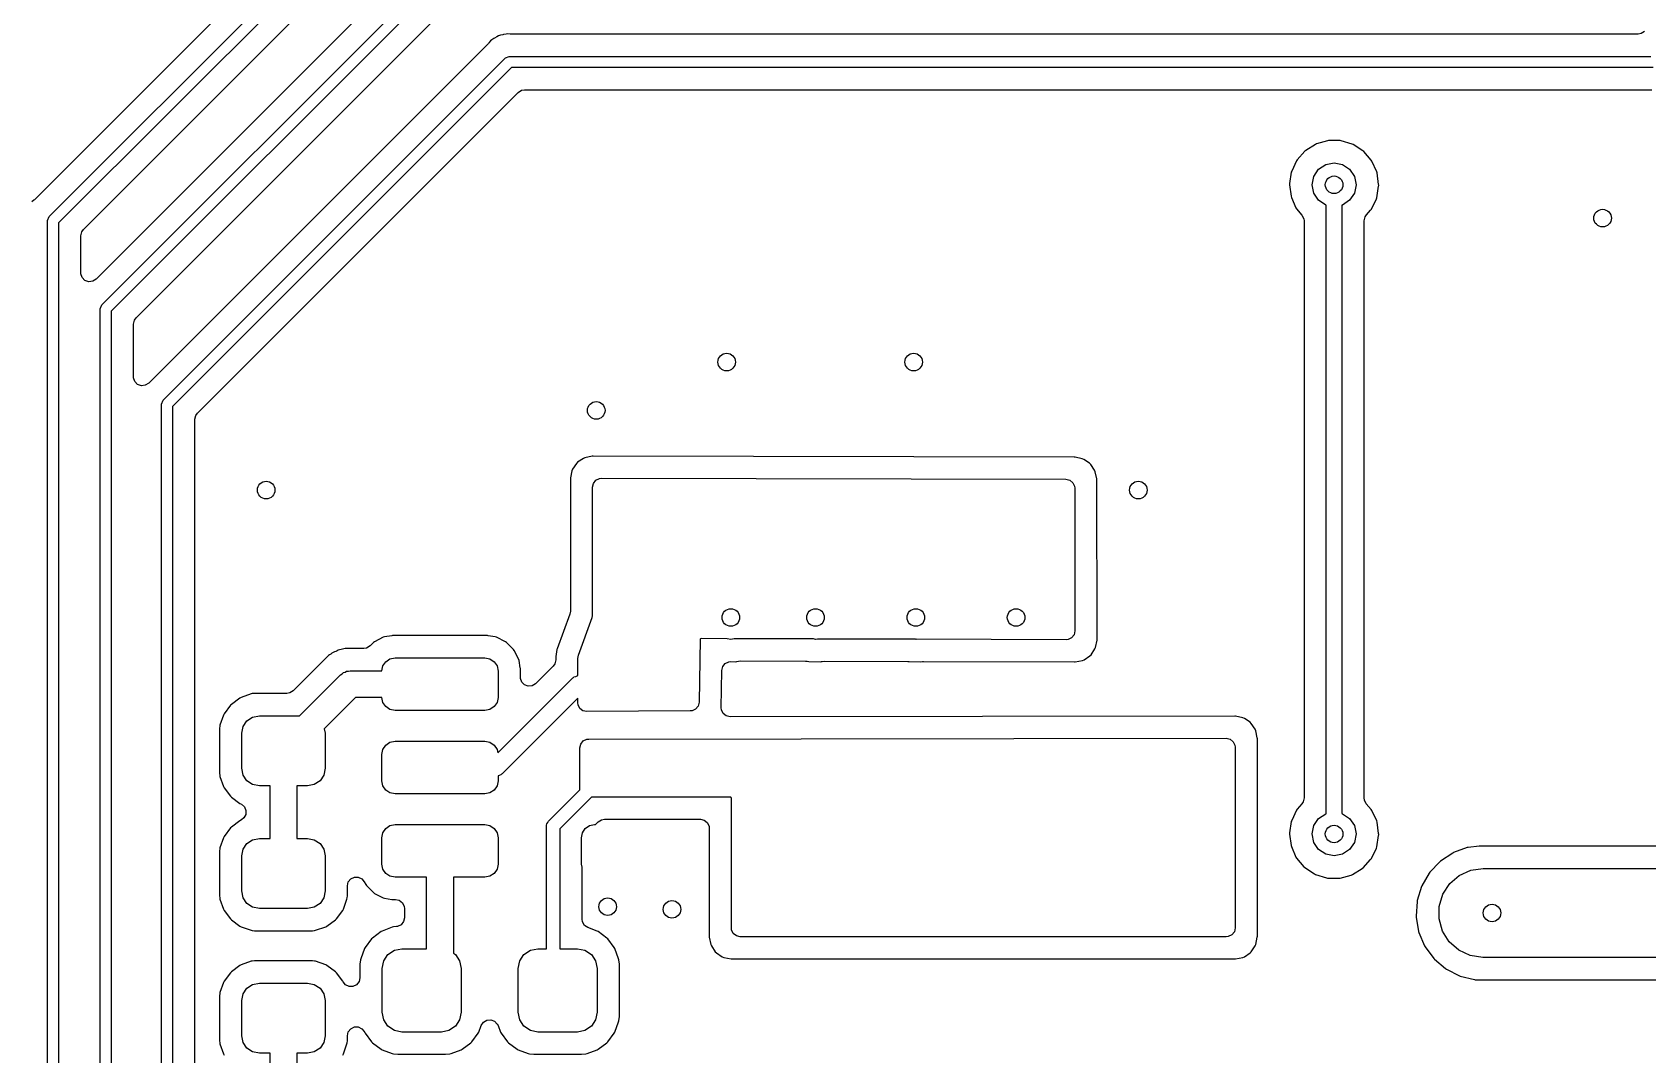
# Model space of a CAD drawing. Extents: x 0 to 4.25, y -4.33 to 0.
# Drawn here: x 1.201 to 1.926, y -0.932 to -0.473 of the extents above; entities that cross this region are included whole.
import ezdxf

# ---------------------------------------------------------------- set-up
doc = ezdxf.new("R2010")
doc.units = 0
doc.header["$MEASUREMENT"] = 0
doc.layers.add('BLACK', color=7, linetype='CONTINUOUS')

msp = doc.modelspace()

# ---------------------------------------------------------------- linework, layer by layer
at = {"layer": 'BLACK', "linetype": 'CONTINUOUS'}
for p, q in [((1.45433, -0.296054), (1.20192, -0.548461)), ((1.20847, -0.556028), (1.46189, -0.302602)), ((1.4647, -0.30687), (1.21274, -0.558831)), ((1.22389, -0.561793), (1.46766, -0.318022)), ((1.39046, -0.42318), (1.22954, -0.584095)), ((1.23209, -0.595663), (1.39803, -0.429728)), ((1.40083, -0.433996), (1.23636, -0.598467)), ((1.24751, -0.601429), (1.40379, -0.445148)), ((1.40563, -0.478298), (1.25317, -0.630758)), ((1.40586, -0.478041), (1.40563, -0.478298)), ((1.40659, -0.477169), (1.40586, -0.478041)), ((1.40711, -0.476735), (1.40659, -0.477169)), ((1.4081, -0.476166), (1.40711, -0.476735)), ((1.40839, -0.475978), (1.4081, -0.476166)), ((1.40932, -0.475325), (1.40839, -0.475978)), ((1.41013, -0.47495), (1.40932, -0.475325)), ((1.41096, -0.474646), (1.41013, -0.47495)), ((1.41209, -0.474448), (1.41096, -0.474646)), ((1.41243, -0.474373), (1.41209, -0.474448)), ((1.41352, -0.474078), (1.41243, -0.474373)), ((1.4142, -0.474019), (1.41352, -0.474078)), ((1.41533, -0.474119), (1.4142, -0.474019)), ((1.41568, -0.474134), (1.41533, -0.474119)), ((1.92144, -0.474134), (1.41568, -0.474134)), ((1.92276, -0.473909), (1.92144, -0.474134)), ((1.92427, -0.472962), (1.92276, -0.473909)), ((1.25965, -0.63839), (1.41319, -0.484846)), ((1.41319, -0.484846), (1.41496, -0.484114)), ((1.41496, -0.484114), (1.92723, -0.484114)), ((1.416, -0.489114), (1.26392, -0.641193)), ((1.92827, -0.489114), (1.416, -0.489114)), ((1.41896, -0.500266), (1.42047, -0.499319)), ((1.42047, -0.499319), (1.42179, -0.499094)), ((1.42179, -0.499094), (1.92755, -0.499094)), ((1.27507, -0.644155), (1.41896, -0.500266)), ((1.77187, -0.52669), (1.76849, -0.530528)), ((1.7723, -0.526332), (1.77187, -0.52669)), ((1.77663, -0.5236), (1.7723, -0.526332)), ((1.77713, -0.523375), (1.77663, -0.5236)), ((1.78205, -0.521968), (1.77713, -0.523375)), ((1.7826, -0.521893), (1.78205, -0.521968)), ((1.78772, -0.521924), (1.7826, -0.521893)), ((1.78827, -0.522006), (1.78772, -0.521924)), ((1.79317, -0.523472), (1.78827, -0.522006)), ((1.79367, -0.523704), (1.79317, -0.523472)), ((1.79797, -0.526489), (1.79367, -0.523704)), ((1.79839, -0.526853), (1.79797, -0.526489)), ((1.80173, -0.530731), (1.79839, -0.526853)), ((1.76584, -0.536153), (1.76506, -0.541212)), ((1.76601, -0.535624), (1.76584, -0.536153)), ((1.76818, -0.53099), (1.76601, -0.535624)), ((1.76849, -0.530528), (1.76818, -0.53099)), ((1.77595, -0.537966), (1.77808, -0.534773)), ((1.77808, -0.534773), (1.78127, -0.532639)), ((1.78127, -0.532639), (1.78504, -0.53189)), ((1.78504, -0.53189), (1.78881, -0.532639)), ((1.78881, -0.532639), (1.792, -0.534773)), ((1.792, -0.534773), (1.79413, -0.537966)), ((1.80203, -0.531197), (1.80173, -0.530731)), ((1.80415, -0.535857), (1.80203, -0.531197)), ((1.8043, -0.536388), (1.80415, -0.535857)), ((1.76506, -0.541212), (1.76505, -0.541765)), ((1.76505, -0.541765), (1.76571, -0.546841)), ((1.7752, -0.541732), (1.77595, -0.537966)), ((1.77595, -0.545499), (1.7752, -0.541732)), ((1.79413, -0.537966), (1.79488, -0.541732)), ((1.79488, -0.541732), (1.79413, -0.545499)), ((1.80416, -0.547546), (1.80504, -0.542369)), ((1.80504, -0.541585), (1.8043, -0.536388)), ((1.80506, -0.541887), (1.80504, -0.541585)), ((1.80504, -0.542369), (1.80506, -0.542067)), ((1.80506, -0.542067), (1.80506, -0.541887)), ((1.20166, -0.548697), (1.20079, -0.549429)), ((1.20192, -0.548461), (1.20166, -0.548697)), ((1.76571, -0.546841), (1.76586, -0.547374)), ((1.76586, -0.547374), (1.76792, -0.552059)), ((1.77808, -0.548692), (1.77595, -0.545499)), ((1.78127, -0.550826), (1.77808, -0.548692)), ((1.78154, -0.550879), (1.78127, -0.550826)), ((1.78881, -0.550826), (1.78854, -0.550879)), ((1.792, -0.548692), (1.78881, -0.550826)), ((1.79413, -0.545499), (1.792, -0.548692)), ((1.80176, -0.55268), (1.804, -0.548072)), ((1.804, -0.548072), (1.80416, -0.547546)), ((1.20774, -0.557795), (1.20847, -0.556028)), ((1.20774, -1.12693), (1.20774, -0.557795)), ((1.76792, -0.552059), (1.76822, -0.552529)), ((1.76822, -0.552529), (1.77062, -0.555389)), ((1.77062, -0.555389), (1.77143, -0.556972)), ((1.77143, -0.556972), (1.77156, -0.557963)), ((1.77156, -0.557963), (1.77156, -0.816873)), ((1.78154, -0.823925), (1.78154, -0.550879)), ((1.78854, -0.550879), (1.78854, -0.823925)), ((1.79852, -0.557922), (1.79892, -0.556187)), ((1.79852, -0.81686), (1.79852, -0.557922)), ((1.79892, -0.556187), (1.79955, -0.555238)), ((1.79955, -0.555238), (1.80145, -0.553138)), ((1.80145, -0.553138), (1.80176, -0.55268)), ((1.21274, -0.558831), (1.21274, -1.12589)), ((1.22272, -0.564622), (1.22311, -0.562886)), ((1.22272, -0.581266), (1.22272, -0.564622)), ((1.22311, -0.562886), (1.22389, -0.561793)), ((1.22274, -0.581714), (1.22272, -0.581266)), ((1.22333, -0.583394), (1.22274, -0.581714)), ((1.22459, -0.584653), (1.22333, -0.583394)), ((1.22627, -0.585241), (1.22459, -0.584653)), ((1.22804, -0.585042), (1.22627, -0.585241)), ((1.22954, -0.584095), (1.22804, -0.585042)), ((1.23136, -0.597431), (1.23209, -0.595663)), ((1.23136, -1.10378), (1.23136, -0.597431)), ((1.23636, -0.598467), (1.23636, -1.10274)), ((1.24673, -0.602522), (1.24751, -0.601429)), ((1.24634, -0.604257), (1.24673, -0.602522)), ((1.24634, -0.62793), (1.24634, -0.604257)), ((1.24636, -0.628377), (1.24634, -0.62793)), ((1.24695, -0.630058), (1.24636, -0.628377)), ((1.24821, -0.631316), (1.24695, -0.630058)), ((1.24989, -0.631904), (1.24821, -0.631316)), ((1.25166, -0.631705), (1.24989, -0.631904)), ((1.25317, -0.630758), (1.25166, -0.631705)), ((1.25892, -0.640157), (1.25965, -0.63839)), ((1.25892, -1.08811), (1.25892, -0.640157)), ((1.26392, -0.641193), (1.26392, -1.08707)), ((1.27429, -0.645248), (1.27507, -0.644155)), ((1.2739, -0.646984), (1.27429, -0.645248)), ((1.2739, -1.08128), (1.2739, -0.646984)), ((1.4451, -0.66677), (1.44337, -0.669359)), ((1.44563, -0.666234), (1.4451, -0.66677)), ((1.44822, -0.664505), (1.44563, -0.666234)), ((1.44892, -0.664214), (1.44822, -0.664505)), ((1.45219, -0.663568), (1.44892, -0.664214)), ((1.45257, -0.663531), (1.45219, -0.663568)), ((1.66844, -0.663998), (1.45257, -0.663531)), ((1.66882, -0.664036), (1.66844, -0.663998)), ((1.67207, -0.664689), (1.66882, -0.664036)), ((1.67277, -0.664981), (1.67207, -0.664689)), ((1.67535, -0.666716), (1.67277, -0.664981)), ((1.67589, -0.667253), (1.67535, -0.666716)), ((1.44243, -0.673306), (1.44239, -0.673688)), ((1.44239, -0.673688), (1.44239, -0.733067)), ((1.44308, -0.670058), (1.44243, -0.673306)), ((1.44337, -0.669359), (1.44308, -0.670058)), ((1.45382, -0.674333), (1.45542, -0.673561)), ((1.45542, -0.673561), (1.45632, -0.67346)), ((1.45632, -0.67346), (1.66467, -0.673911)), ((1.66467, -0.673911), (1.66641, -0.674311)), ((1.67761, -0.669848), (1.67589, -0.667253)), ((1.6779, -0.670544), (1.67761, -0.669848)), ((1.67854, -0.673759), (1.6779, -0.670544)), ((1.67858, -0.674136), (1.67854, -0.673759)), ((1.45231, -0.67746), (1.45271, -0.675725)), ((1.45231, -0.735194), (1.45231, -0.67746)), ((1.45271, -0.675725), (1.45382, -0.674333)), ((1.66641, -0.674311), (1.6678, -0.675424)), ((1.6678, -0.675424), (1.66856, -0.677029)), ((1.66856, -0.677029), (1.66866, -0.677904)), ((1.66866, -0.677904), (1.66877, -0.741931)), ((1.6787, -0.745698), (1.67858, -0.674136)), ((1.44215, -0.734444), (1.43646, -0.749964)), ((1.44239, -0.733067), (1.44215, -0.734444)), ((1.44595, -0.752885), (1.4522, -0.735864)), ((1.4522, -0.735864), (1.45231, -0.735194)), ((1.35844, -0.744788), (1.35451, -0.746793)), ((1.35902, -0.7446), (1.35844, -0.744788)), ((1.36228, -0.744083), (1.35902, -0.7446)), ((1.36259, -0.744059), (1.36228, -0.744083)), ((1.40514, -0.744059), (1.36259, -0.744059)), ((1.40544, -0.744083), (1.40514, -0.744059)), ((1.4087, -0.7446), (1.40544, -0.744083)), ((1.40928, -0.744788), (1.4087, -0.7446)), ((1.41322, -0.746793), (1.40928, -0.744788)), ((1.50066, -0.745706), (1.50014, -0.773926)), ((1.50077, -0.745555), (1.50066, -0.745706)), ((1.50126, -0.745397), (1.50077, -0.745555)), ((1.51279, -0.745435), (1.50126, -0.745397)), ((1.51436, -0.745748), (1.51279, -0.745435)), ((1.51588, -0.745445), (1.51436, -0.745748)), ((1.55143, -0.745563), (1.51588, -0.745445)), ((1.55236, -0.745748), (1.55143, -0.745563)), ((1.55326, -0.745569), (1.55236, -0.745748)), ((1.59719, -0.745715), (1.55326, -0.745569)), ((1.59736, -0.745748), (1.59719, -0.745715)), ((1.59753, -0.745716), (1.59736, -0.745748)), ((1.66476, -0.745938), (1.59753, -0.745716)), ((1.66567, -0.745836), (1.66476, -0.745938)), ((1.66727, -0.745061), (1.66567, -0.745836)), ((1.66838, -0.743667), (1.66727, -0.745061)), ((1.66877, -0.741931), (1.66838, -0.743667)), ((1.67802, -0.749328), (1.67867, -0.74608)), ((1.67867, -0.74608), (1.6787, -0.745698)), ((1.3338, -0.752979), (1.31795, -0.768832)), ((1.33429, -0.752621), (1.3338, -0.752979)), ((1.33487, -0.752326), (1.33429, -0.752621)), ((1.33541, -0.751998), (1.33487, -0.752326)), ((1.33593, -0.751616), (1.33541, -0.751998)), ((1.33648, -0.751339), (1.33593, -0.751616)), ((1.33709, -0.751138), (1.33648, -0.751339)), ((1.33767, -0.750898), (1.33709, -0.751138)), ((1.33825, -0.750603), (1.33767, -0.750898)), ((1.33883, -0.750414), (1.33825, -0.750603)), ((1.33947, -0.750313), (1.33883, -0.750414)), ((1.34009, -0.750166), (1.33947, -0.750313)), ((1.3407, -0.749965), (1.34009, -0.750166)), ((1.34131, -0.74987), (1.3407, -0.749965)), ((1.34964, -0.74987), (1.34131, -0.74987)), ((1.35096, -0.749646), (1.34964, -0.74987)), ((1.35247, -0.748699), (1.35096, -0.749646)), ((1.35401, -0.747151), (1.35247, -0.748699)), ((1.35451, -0.746793), (1.35401, -0.747151)), ((1.41371, -0.747151), (1.41322, -0.746793)), ((1.41683, -0.750273), (1.41371, -0.747151)), ((1.41719, -0.750766), (1.41683, -0.750273)), ((1.4192, -0.7547), (1.41719, -0.750766)), ((1.43582, -0.753393), (1.43579, -0.753735)), ((1.43579, -0.753735), (1.43579, -0.754926)), ((1.43637, -0.750296), (1.43582, -0.753393)), ((1.43646, -0.749964), (1.43637, -0.750296)), ((1.44571, -0.754262), (1.44595, -0.752885)), ((1.67289, -0.75489), (1.67548, -0.753157)), ((1.67548, -0.753157), (1.67601, -0.752621)), ((1.67601, -0.752621), (1.67774, -0.750029)), ((1.67774, -0.750029), (1.67802, -0.749328)), ((1.33997, -0.761213), (1.34053, -0.760654)), ((1.34053, -0.760654), (1.34129, -0.76045)), ((1.34129, -0.76045), (1.34197, -0.760055)), ((1.34197, -0.760055), (1.34276, -0.760055)), ((1.34276, -0.760055), (1.34353, -0.75985)), ((1.34353, -0.75985), (1.3578, -0.75985)), ((1.3578, -0.75985), (1.35823, -0.757685)), ((1.35823, -0.757685), (1.35951, -0.755769)), ((1.35951, -0.755769), (1.36143, -0.754489)), ((1.36143, -0.754489), (1.36369, -0.754039)), ((1.36369, -0.754039), (1.40404, -0.754039)), ((1.40404, -0.754039), (1.4063, -0.754489)), ((1.4063, -0.754489), (1.40822, -0.755769)), ((1.40822, -0.755769), (1.4095, -0.757685)), ((1.4095, -0.757685), (1.40994, -0.759945)), ((1.40994, -0.759945), (1.40994, -0.771756)), ((1.41938, -0.75528), (1.4192, -0.7547)), ((1.4199, -0.758542), (1.41938, -0.75528)), ((1.41993, -0.758849), (1.4199, -0.758542)), ((1.41993, -0.762789), (1.41993, -0.758849)), ((1.43462, -0.757755), (1.42675, -0.765617)), ((1.43539, -0.756662), (1.43462, -0.757755)), ((1.43579, -0.754926), (1.43539, -0.756662)), ((1.44571, -0.761906), (1.44571, -0.754262)), ((1.51002, -0.776388), (1.51033, -0.75966)), ((1.51033, -0.75966), (1.51075, -0.757932)), ((1.51075, -0.757932), (1.51189, -0.756561)), ((1.51189, -0.756561), (1.51351, -0.755818)), ((1.51351, -0.755818), (1.5144, -0.755734)), ((1.5144, -0.755734), (1.51656, -0.755774)), ((1.51656, -0.755774), (1.51711, -0.755705)), ((1.51711, -0.755705), (1.5178, -0.755517)), ((1.5178, -0.755517), (1.51886, -0.755377)), ((1.51886, -0.755377), (1.54792, -0.755473)), ((1.54792, -0.755473), (1.54861, -0.755579)), ((1.54861, -0.755579), (1.54861, -0.755546)), ((1.54861, -0.755546), (1.54944, -0.75568)), ((1.54944, -0.75568), (1.55456, -0.755774)), ((1.55456, -0.755774), (1.55511, -0.755705)), ((1.55511, -0.755705), (1.55534, -0.755642)), ((1.55534, -0.755642), (1.55641, -0.755501)), ((1.55641, -0.755501), (1.59379, -0.755625)), ((1.59379, -0.755625), (1.59442, -0.755676)), ((1.59442, -0.755676), (1.59444, -0.75568)), ((1.59444, -0.75568), (1.59956, -0.755774)), ((1.59956, -0.755774), (1.60032, -0.755679)), ((1.60032, -0.755679), (1.60083, -0.755648)), ((1.60083, -0.755648), (1.66851, -0.755872)), ((1.66851, -0.755872), (1.6689, -0.755835)), ((1.6689, -0.755835), (1.67219, -0.755182)), ((1.67219, -0.755182), (1.67289, -0.75489)), ((1.32091, -0.779984), (1.33928, -0.761608)), ((1.33928, -0.761608), (1.33997, -0.761213)), ((1.40981, -0.796674), (1.44346, -0.763022)), ((1.41995, -0.763236), (1.41993, -0.762789)), ((1.42054, -0.764917), (1.41995, -0.763236)), ((1.4218, -0.766175), (1.42054, -0.764917)), ((1.42348, -0.766763), (1.4218, -0.766175)), ((1.42525, -0.766564), (1.42348, -0.766763)), ((1.42675, -0.765617), (1.42525, -0.766564)), ((1.44346, -0.763022), (1.44375, -0.762875)), ((1.44375, -0.762875), (1.44394, -0.762614)), ((1.44394, -0.762614), (1.44483, -0.762325)), ((1.44483, -0.762325), (1.44567, -0.7619)), ((1.44567, -0.7619), (1.44571, -0.761906)), ((1.28988, -0.775327), (1.28704, -0.779174)), ((1.29029, -0.774917), (1.28988, -0.775327)), ((1.29413, -0.772075), (1.29029, -0.774917)), ((1.29465, -0.771804), (1.29413, -0.772075)), ((1.29921, -0.770201), (1.29465, -0.771804)), ((1.29967, -0.770099), (1.29921, -0.770201)), ((1.30059, -0.770013), (1.29967, -0.770099)), ((1.30077, -0.770004), (1.30059, -0.770013)), ((1.31512, -0.770004), (1.30077, -0.770004)), ((1.31644, -0.769779), (1.31512, -0.770004)), ((1.31795, -0.768832), (1.31644, -0.769779)), ((1.34601, -0.77185), (1.33196, -0.785905)), ((1.3578, -0.77185), (1.34601, -0.77185)), ((1.35823, -0.774016), (1.3578, -0.77185)), ((1.35951, -0.775932), (1.35823, -0.774016)), ((1.4095, -0.774016), (1.40822, -0.775932)), ((1.40994, -0.771756), (1.4095, -0.774016)), ((1.44571, -0.77209), (1.41172, -0.80608)), ((1.44571, -0.774177), (1.44571, -0.77209)), ((1.44582, -0.775094), (1.44571, -0.774177)), ((1.4466, -0.776693), (1.44582, -0.775094)), ((1.50014, -0.773926), (1.49971, -0.775654)), ((1.28676, -0.779686), (1.28516, -0.784251)), ((1.28704, -0.779174), (1.28676, -0.779686)), ((1.29554, -0.784845), (1.29725, -0.782291)), ((1.29725, -0.782291), (1.29981, -0.780584)), ((1.29981, -0.780584), (1.30282, -0.779984)), ((1.30282, -0.779984), (1.32091, -0.779984)), ((1.36143, -0.777212), (1.35951, -0.775932)), ((1.36369, -0.777661), (1.36143, -0.777212)), ((1.40404, -0.777661), (1.36369, -0.777661)), ((1.4063, -0.777212), (1.40404, -0.777661)), ((1.40822, -0.775932), (1.4063, -0.777212)), ((1.448, -0.777793), (1.4466, -0.776693)), ((1.44974, -0.778177), (1.448, -0.777793)), ((1.49617, -0.777853), (1.44974, -0.778177)), ((1.49696, -0.777769), (1.49617, -0.777853)), ((1.49858, -0.777026), (1.49696, -0.777769)), ((1.49971, -0.775654), (1.49858, -0.777026)), ((1.51012, -0.777356), (1.51002, -0.776388)), ((1.51089, -0.778959), (1.51012, -0.777356)), ((1.51229, -0.780067), (1.51089, -0.778959)), ((1.51402, -0.780461), (1.51229, -0.780067)), ((1.74044, -0.780213), (1.51402, -0.780461)), ((1.74082, -0.78025), (1.74044, -0.780213)), ((1.74407, -0.780893), (1.74082, -0.78025)), ((1.74477, -0.781182), (1.74407, -0.780893)), ((1.74736, -0.782909), (1.74477, -0.781182)), ((1.28497, -0.78563), (1.28496, -0.785814)), ((1.28496, -0.785814), (1.28496, -0.805651)), ((1.28506, -0.784714), (1.28497, -0.78563)), ((1.28516, -0.784251), (1.28506, -0.784714)), ((1.29494, -0.787858), (1.29554, -0.784845)), ((1.29494, -0.803606), (1.29494, -0.787858)), ((1.33196, -0.785905), (1.33235, -0.787858)), ((1.33235, -0.787858), (1.33235, -0.803606)), ((1.7479, -0.783444), (1.74736, -0.782909)), ((1.74963, -0.786031), (1.7479, -0.783444)), ((1.74992, -0.786731), (1.74963, -0.786031)), ((1.75057, -0.789988), (1.74992, -0.786731)), ((1.75061, -0.79037), (1.75057, -0.789988)), ((1.35778, -0.797346), (1.35823, -0.795086)), ((1.35823, -0.795086), (1.35951, -0.793171)), ((1.35951, -0.793171), (1.36143, -0.79189)), ((1.36143, -0.79189), (1.36369, -0.791441)), ((1.36369, -0.791441), (1.40404, -0.791441)), ((1.40404, -0.791441), (1.4063, -0.79189)), ((1.4063, -0.79189), (1.40822, -0.793171)), ((1.40822, -0.793171), (1.4095, -0.795086)), ((1.4095, -0.795086), (1.40981, -0.796674)), ((1.44661, -0.794452), (1.447, -0.792717)), ((1.44661, -0.812535), (1.44661, -0.794452)), ((1.447, -0.792717), (1.44811, -0.791325)), ((1.44811, -0.791325), (1.44972, -0.790553)), ((1.44972, -0.790553), (1.4506, -0.790452)), ((1.4506, -0.790452), (1.73668, -0.790138)), ((1.73668, -0.790138), (1.73842, -0.790533)), ((1.73842, -0.790533), (1.73981, -0.791641)), ((1.73981, -0.791641), (1.74058, -0.793244)), ((1.74058, -0.793244), (1.74069, -0.794138)), ((1.74069, -0.794138), (1.74068, -0.875213)), ((1.75061, -0.878977), (1.75061, -0.79037)), ((1.29554, -0.80662), (1.29494, -0.803606)), ((1.33235, -0.803606), (1.33175, -0.80662)), ((1.35778, -0.809157), (1.35778, -0.797346)), ((1.28496, -0.805651), (1.28497, -0.805835)), ((1.28497, -0.805835), (1.28506, -0.806751)), ((1.28506, -0.806751), (1.28516, -0.807214)), ((1.28516, -0.807214), (1.28676, -0.811779)), ((1.29725, -0.809174), (1.29554, -0.80662)), ((1.29981, -0.810881), (1.29725, -0.809174)), ((1.30282, -0.81148), (1.29981, -0.810881)), ((1.30765, -0.81148), (1.30282, -0.81148)), ((1.30765, -0.835024), (1.30765, -0.81148)), ((1.32447, -0.81148), (1.31965, -0.81148)), ((1.31965, -0.81148), (1.31965, -0.835024)), ((1.32749, -0.810881), (1.32447, -0.81148)), ((1.33004, -0.809174), (1.32749, -0.810881)), ((1.33175, -0.80662), (1.33004, -0.809174)), ((1.35823, -0.811417), (1.35778, -0.809157)), ((1.35951, -0.813333), (1.35823, -0.811417)), ((1.4095, -0.811417), (1.40822, -0.813333)), ((1.40994, -0.809157), (1.4095, -0.811417)), ((1.41035, -0.806777), (1.40994, -0.806984)), ((1.40994, -0.806984), (1.40994, -0.809157)), ((1.41124, -0.806488), (1.41035, -0.806777)), ((1.41143, -0.806227), (1.41124, -0.806488)), ((1.41172, -0.80608), (1.41143, -0.806227)), ((1.28676, -0.811779), (1.28704, -0.812291)), ((1.28704, -0.812291), (1.28988, -0.816138)), ((1.28988, -0.816138), (1.29029, -0.816548)), ((1.29029, -0.816548), (1.29413, -0.819389)), ((1.36143, -0.814613), (1.35951, -0.813333)), ((1.36369, -0.815063), (1.36143, -0.814613)), ((1.40404, -0.815063), (1.36369, -0.815063)), ((1.4063, -0.814613), (1.40404, -0.815063)), ((1.40822, -0.813333), (1.4063, -0.814613)), ((1.43252, -0.827375), (1.44668, -0.813216)), ((1.45185, -0.816535), (1.43765, -0.830739)), ((1.44668, -0.813216), (1.44661, -0.812535)), ((1.5143, -0.816535), (1.45185, -0.816535)), ((1.51445, -0.81664), (1.5143, -0.816535)), ((1.51461, -0.81713), (1.51445, -0.81664)), ((1.51461, -0.875213), (1.51461, -0.81713)), ((1.77116, -0.818609), (1.77056, -0.819521)), ((1.77156, -0.816873), (1.77116, -0.818609)), ((1.79866, -0.817898), (1.79852, -0.81686)), ((1.79949, -0.819471), (1.79866, -0.817898)), ((1.29413, -0.819389), (1.29475, -0.819717)), ((1.29475, -0.819717), (1.2961, -0.820879)), ((1.29591, -0.825863), (1.29475, -0.826787)), ((1.29674, -0.82429), (1.29591, -0.825863)), ((1.2961, -0.820879), (1.29681, -0.822511)), ((1.29681, -0.822511), (1.29674, -0.82429)), ((1.76818, -0.822329), (1.76601, -0.826963)), ((1.76849, -0.821866), (1.76818, -0.822329)), ((1.77056, -0.819521), (1.76849, -0.821866)), ((1.77595, -0.829304), (1.77808, -0.826111)), ((1.77808, -0.826111), (1.78127, -0.823978)), ((1.78127, -0.823978), (1.78154, -0.823925)), ((1.78854, -0.823925), (1.78881, -0.823978)), ((1.78881, -0.823978), (1.792, -0.826111)), ((1.792, -0.826111), (1.79413, -0.829304)), ((1.80173, -0.822069), (1.79949, -0.819471)), ((1.80203, -0.822535), (1.80173, -0.822069)), ((1.80415, -0.827196), (1.80203, -0.822535)), ((1.28988, -0.830366), (1.28704, -0.834213)), ((1.29029, -0.829956), (1.28988, -0.830366)), ((1.29413, -0.827115), (1.29029, -0.829956)), ((1.29475, -0.826787), (1.29413, -0.827115)), ((1.35778, -0.834748), (1.35823, -0.832488)), ((1.35823, -0.832488), (1.35951, -0.830572)), ((1.35951, -0.830572), (1.36143, -0.829292)), ((1.36143, -0.829292), (1.36369, -0.828843)), ((1.36369, -0.828843), (1.40404, -0.828843)), ((1.40404, -0.828843), (1.4063, -0.829292)), ((1.4063, -0.829292), (1.40822, -0.830572)), ((1.40822, -0.830572), (1.4095, -0.832488)), ((1.4095, -0.832488), (1.40994, -0.834748)), ((1.43165, -0.829496), (1.43168, -0.829313)), ((1.43165, -0.884551), (1.43165, -0.829496)), ((1.43166, -0.829235), (1.43171, -0.829115)), ((1.43168, -0.829313), (1.43166, -0.829235)), ((1.43171, -0.829115), (1.43183, -0.82847)), ((1.43183, -0.82847), (1.43225, -0.827968)), ((1.43225, -0.827968), (1.43252, -0.827375)), ((1.43765, -0.830739), (1.43765, -0.884551)), ((1.44735, -0.834748), (1.4478, -0.832488)), ((1.4478, -0.832488), (1.44908, -0.830572)), ((1.44908, -0.830572), (1.45099, -0.829292)), ((1.45099, -0.829292), (1.45325, -0.828843)), ((1.45325, -0.828843), (1.45366, -0.828843)), ((1.45366, -0.828843), (1.45487, -0.827628)), ((1.45487, -0.827628), (1.45638, -0.826681)), ((1.45638, -0.826681), (1.4577, -0.826457)), ((1.4577, -0.826457), (1.50069, -0.826457)), ((1.50069, -0.826457), (1.50242, -0.826853)), ((1.50242, -0.826853), (1.50381, -0.827963)), ((1.50381, -0.827963), (1.50458, -0.829567)), ((1.50458, -0.829567), (1.50469, -0.830457)), ((1.50469, -0.830457), (1.50469, -0.878977)), ((1.76506, -0.83255), (1.76505, -0.833103)), ((1.76505, -0.833103), (1.76571, -0.838179)), ((1.76584, -0.827492), (1.76506, -0.83255)), ((1.76601, -0.826963), (1.76584, -0.827492)), ((1.7752, -0.833071), (1.77595, -0.829304)), ((1.77595, -0.836837), (1.7752, -0.833071)), ((1.79413, -0.829304), (1.79488, -0.833071)), ((1.79488, -0.833071), (1.79413, -0.836837)), ((1.8043, -0.827727), (1.80415, -0.827196)), ((1.80504, -0.832924), (1.8043, -0.827727)), ((1.80506, -0.833225), (1.80504, -0.832924)), ((1.80504, -0.833707), (1.80506, -0.833406)), ((1.80506, -0.833406), (1.80506, -0.833225)), ((1.28497, -0.840669), (1.28496, -0.840853)), ((1.28506, -0.839753), (1.28497, -0.840669)), ((1.28516, -0.83929), (1.28506, -0.839753)), ((1.28676, -0.834725), (1.28516, -0.83929)), ((1.28704, -0.834213), (1.28676, -0.834725)), ((1.29494, -0.842898), (1.29554, -0.839884)), ((1.29554, -0.839884), (1.29725, -0.83733)), ((1.29725, -0.83733), (1.29981, -0.835623)), ((1.29981, -0.835623), (1.30282, -0.835024)), ((1.30282, -0.835024), (1.30765, -0.835024)), ((1.31965, -0.835024), (1.32447, -0.835024)), ((1.32447, -0.835024), (1.32749, -0.835623)), ((1.32749, -0.835623), (1.33004, -0.83733)), ((1.33004, -0.83733), (1.33175, -0.839884)), ((1.33175, -0.839884), (1.33235, -0.842898)), ((1.35778, -0.846559), (1.35778, -0.834748)), ((1.40994, -0.834748), (1.40994, -0.846559)), ((1.44735, -0.846559), (1.44735, -0.834748)), ((1.76571, -0.838179), (1.76586, -0.838712)), ((1.76586, -0.838712), (1.76792, -0.843398)), ((1.77808, -0.840031), (1.77595, -0.836837)), ((1.78127, -0.842164), (1.77808, -0.840031)), ((1.792, -0.840031), (1.78881, -0.842164)), ((1.79413, -0.836837), (1.792, -0.840031)), ((1.80176, -0.844018), (1.804, -0.839411)), ((1.804, -0.839411), (1.80416, -0.838884)), ((1.80416, -0.838884), (1.80504, -0.833707)), ((1.84481, -0.839207), (1.83867, -0.841437)), ((1.84525, -0.839103), (1.84481, -0.839207)), ((1.8501, -0.838537), (1.84525, -0.839103)), ((1.85033, -0.838524), (1.8501, -0.838537)), ((2.07223, -0.838524), (1.85033, -0.838524)), ((1.28496, -0.840853), (1.28496, -0.86069)), ((1.29494, -0.858646), (1.29494, -0.842898)), ((1.33235, -0.842898), (1.33235, -0.858646)), ((1.35823, -0.848819), (1.35778, -0.846559)), ((1.40994, -0.846559), (1.4095, -0.848819)), ((1.44763, -0.847965), (1.44735, -0.846559)), ((1.44763, -0.871303), (1.44763, -0.847965)), ((1.76792, -0.843398), (1.76822, -0.843868)), ((1.76822, -0.843868), (1.77151, -0.847786)), ((1.77151, -0.847786), (1.77192, -0.848155)), ((1.78504, -0.842913), (1.78127, -0.842164)), ((1.78881, -0.842164), (1.78504, -0.842913)), ((1.79802, -0.848272), (1.80145, -0.844477)), ((1.80145, -0.844477), (1.80176, -0.844018)), ((1.83245, -0.845513), (1.82796, -0.850257)), ((1.8328, -0.845223), (1.83245, -0.845513)), ((1.83826, -0.841639), (1.8328, -0.845223)), ((1.83867, -0.841437), (1.83826, -0.841639)), ((1.34233, -0.856294), (1.34272, -0.854558)), ((1.34272, -0.854558), (1.34383, -0.853166)), ((1.34383, -0.853166), (1.34544, -0.852394)), ((1.34544, -0.852394), (1.34722, -0.852394)), ((1.34722, -0.852394), (1.34882, -0.853166)), ((1.34882, -0.853166), (1.34989, -0.854478)), ((1.34989, -0.854478), (1.35053, -0.855738)), ((1.35951, -0.850735), (1.35823, -0.848819)), ((1.36143, -0.852015), (1.35951, -0.850735)), ((1.36369, -0.852465), (1.36143, -0.852015)), ((1.37786, -0.852465), (1.36369, -0.852465)), ((1.37786, -0.884551), (1.37786, -0.852465)), ((1.40404, -0.852465), (1.38986, -0.852465)), ((1.38986, -0.852465), (1.38986, -0.886541)), ((1.4063, -0.852015), (1.40404, -0.852465)), ((1.40822, -0.850735), (1.4063, -0.852015)), ((1.4095, -0.848819), (1.40822, -0.850735)), ((1.77192, -0.848155), (1.77619, -0.850992)), ((1.77619, -0.850992), (1.77668, -0.85123)), ((1.77668, -0.85123), (1.78157, -0.852757)), ((1.78157, -0.852757), (1.78212, -0.852845)), ((1.78212, -0.852845), (1.78724, -0.852939)), ((1.78724, -0.852939), (1.78778, -0.852871)), ((1.78778, -0.852871), (1.79272, -0.851524)), ((1.79272, -0.851524), (1.79323, -0.851304)), ((1.79323, -0.851304), (1.79759, -0.848625)), ((1.79759, -0.848625), (1.79802, -0.848272)), ((1.82768, -0.85062), (1.8244, -0.856271)), ((1.82796, -0.850257), (1.82768, -0.85062)), ((1.8369, -0.855356), (1.84119, -0.851655)), ((1.84119, -0.851655), (1.84636, -0.849308)), ((1.84636, -0.849308), (1.85197, -0.848504)), ((1.85197, -0.848504), (2.44433, -0.848504)), ((1.28496, -0.86069), (1.28497, -0.860874)), ((1.28497, -0.860874), (1.28506, -0.86179)), ((1.28506, -0.86179), (1.28516, -0.862253)), ((1.28516, -0.862253), (1.28676, -0.866818)), ((1.29554, -0.861659), (1.29494, -0.858646)), ((1.29725, -0.864213), (1.29554, -0.861659)), ((1.33175, -0.861659), (1.33004, -0.864213)), ((1.33235, -0.858646), (1.33175, -0.861659)), ((1.34053, -0.866818), (1.34213, -0.862253)), ((1.34213, -0.862253), (1.34223, -0.86179)), ((1.34223, -0.86179), (1.34232, -0.860874)), ((1.34232, -0.860874), (1.34233, -0.86069)), ((1.34233, -0.86069), (1.34233, -0.856294)), ((1.35053, -0.855738), (1.35089, -0.856231)), ((1.35089, -0.856231), (1.35401, -0.859353)), ((1.35401, -0.859353), (1.35451, -0.859711)), ((1.35451, -0.859711), (1.35844, -0.861716)), ((1.35844, -0.861716), (1.35902, -0.861904)), ((1.35902, -0.861904), (1.36228, -0.862421)), ((1.36228, -0.862421), (1.36259, -0.862445)), ((1.36259, -0.862445), (1.36388, -0.862445)), ((1.36388, -0.862445), (1.36562, -0.862841)), ((1.82422, -0.856686), (1.82233, -0.862941)), ((1.8244, -0.856271), (1.82422, -0.856686)), ((1.83219, -0.865548), (1.83381, -0.860115)), ((1.83381, -0.860115), (1.8369, -0.855356)), ((1.28676, -0.866818), (1.28704, -0.86733)), ((1.28704, -0.86733), (1.28988, -0.871177)), ((1.29981, -0.86592), (1.29725, -0.864213)), ((1.30282, -0.86652), (1.29981, -0.86592)), ((1.32447, -0.86652), (1.30282, -0.86652)), ((1.32749, -0.86592), (1.32447, -0.86652)), ((1.33004, -0.864213), (1.32749, -0.86592)), ((1.33741, -0.871177), (1.34026, -0.86733)), ((1.34026, -0.86733), (1.34053, -0.866818)), ((1.36562, -0.862841), (1.36701, -0.863951)), ((1.36701, -0.863951), (1.36778, -0.865555)), ((1.36778, -0.865555), (1.36788, -0.866445)), ((1.36788, -0.866445), (1.36788, -0.870669)), ((1.82225, -0.863386), (1.82184, -0.869909)), ((1.82233, -0.862941), (1.82225, -0.863386)), ((1.83215, -0.871218), (1.83219, -0.865548)), ((1.28988, -0.871177), (1.29029, -0.871587)), ((1.29029, -0.871587), (1.29413, -0.874429)), ((1.29413, -0.874429), (1.29465, -0.8747)), ((1.29465, -0.8747), (1.29921, -0.876303)), ((1.29921, -0.876303), (1.29967, -0.876405)), ((1.29967, -0.876405), (1.30059, -0.876491)), ((1.30059, -0.876491), (1.30077, -0.8765)), ((1.30077, -0.8765), (1.32652, -0.8765)), ((1.32652, -0.8765), (1.3267, -0.876491)), ((1.3267, -0.876491), (1.32762, -0.876405)), ((1.32762, -0.876405), (1.32808, -0.876303)), ((1.32808, -0.876303), (1.33264, -0.8747)), ((1.33264, -0.8747), (1.33316, -0.874429)), ((1.33316, -0.874429), (1.337, -0.871587)), ((1.337, -0.871587), (1.33741, -0.871177)), ((1.35742, -0.876883), (1.35355, -0.879784)), ((1.35791, -0.876617), (1.35742, -0.876883)), ((1.36247, -0.874907), (1.35791, -0.876617)), ((1.36295, -0.874794), (1.36247, -0.874907)), ((1.36431, -0.874646), (1.36295, -0.874794)), ((1.36477, -0.874569), (1.36431, -0.874646)), ((1.36638, -0.873796), (1.36477, -0.874569)), ((1.36749, -0.872405), (1.36638, -0.873796)), ((1.36788, -0.870669), (1.36749, -0.872405)), ((1.44782, -0.872541), (1.44763, -0.871303)), ((1.44874, -0.874069), (1.44782, -0.872541)), ((1.45022, -0.875049), (1.44874, -0.874069)), ((1.45441, -0.876617), (1.45022, -0.875049)), ((1.45489, -0.876883), (1.45441, -0.876617)), ((1.45876, -0.879784), (1.45489, -0.876883)), ((1.51471, -0.876103), (1.51461, -0.875213)), ((1.51548, -0.877707), (1.51471, -0.876103)), ((1.74029, -0.876948), (1.73918, -0.87834)), ((1.74068, -0.875213), (1.74029, -0.876948)), ((1.82184, -0.869909), (1.82187, -0.870361)), ((1.82187, -0.870361), (1.82297, -0.876802)), ((1.82297, -0.876802), (1.8231, -0.877236)), ((1.83371, -0.876671), (1.83215, -0.871218)), ((1.83674, -0.881466), (1.83371, -0.876671)), ((1.35026, -0.884046), (1.35, -0.884531)), ((1.35316, -0.880175), (1.35026, -0.884046)), ((1.35355, -0.879784), (1.35316, -0.880175)), ((1.45915, -0.880175), (1.45876, -0.879784)), ((1.46205, -0.884046), (1.45915, -0.880175)), ((1.46232, -0.884531), (1.46205, -0.884046)), ((1.50469, -0.878977), (1.50472, -0.879358)), ((1.50472, -0.879358), (1.50537, -0.882606)), ((1.50537, -0.882606), (1.50566, -0.883306)), ((1.50566, -0.883306), (1.50739, -0.885895)), ((1.51687, -0.878817), (1.51548, -0.877707)), ((1.51861, -0.879213), (1.51687, -0.878817)), ((1.73668, -0.879213), (1.51861, -0.879213)), ((1.73757, -0.879112), (1.73668, -0.879213)), ((1.73918, -0.87834), (1.73757, -0.879112)), ((1.7479, -0.885895), (1.74963, -0.883306)), ((1.74963, -0.883306), (1.74992, -0.882606)), ((1.74992, -0.882606), (1.75057, -0.879358)), ((1.75057, -0.879358), (1.75061, -0.878977)), ((1.8231, -0.877236), (1.82566, -0.88325)), ((1.82566, -0.88325), (1.82588, -0.883642)), ((1.82588, -0.883642), (1.82976, -0.888906)), ((1.84099, -0.88522), (1.83674, -0.881466)), ((1.29921, -0.890201), (1.29465, -0.891804)), ((1.29967, -0.890099), (1.29921, -0.890201)), ((1.30059, -0.890013), (1.29967, -0.890099)), ((1.30077, -0.890004), (1.30059, -0.890013)), ((1.32652, -0.890004), (1.30077, -0.890004)), ((1.3267, -0.890013), (1.32652, -0.890004)), ((1.32762, -0.890099), (1.3267, -0.890013)), ((1.32808, -0.890201), (1.32762, -0.890099)), ((1.33264, -0.891804), (1.32808, -0.890201)), ((1.34817, -0.889567), (1.34796, -0.891519)), ((1.34828, -0.889093), (1.34817, -0.889567)), ((1.35, -0.884531), (1.34828, -0.889093)), ((1.35793, -0.893409), (1.3586, -0.89002)), ((1.3586, -0.89002), (1.36052, -0.887146)), ((1.36052, -0.887146), (1.3634, -0.885225)), ((1.3634, -0.885225), (1.36679, -0.884551)), ((1.36679, -0.884551), (1.37786, -0.884551)), ((1.38986, -0.886541), (1.39077, -0.887146)), ((1.39077, -0.887146), (1.39269, -0.89002)), ((1.39269, -0.89002), (1.39336, -0.893409)), ((1.41895, -0.893409), (1.41963, -0.89002)), ((1.41963, -0.89002), (1.42155, -0.887146)), ((1.42155, -0.887146), (1.42442, -0.885225)), ((1.42442, -0.885225), (1.42781, -0.884551)), ((1.42781, -0.884551), (1.43165, -0.884551)), ((1.43765, -0.884551), (1.44553, -0.884551)), ((1.44553, -0.884551), (1.44892, -0.885225)), ((1.44892, -0.885225), (1.45179, -0.887146)), ((1.45179, -0.887146), (1.45371, -0.89002)), ((1.45371, -0.89002), (1.45439, -0.893409)), ((1.46403, -0.889093), (1.46232, -0.884531)), ((1.46414, -0.889568), (1.46403, -0.889093)), ((1.46435, -0.89152), (1.46414, -0.889568)), ((1.50739, -0.885895), (1.50792, -0.886431)), ((1.50792, -0.886431), (1.51051, -0.88816)), ((1.51051, -0.88816), (1.51121, -0.88845)), ((1.51121, -0.88845), (1.51446, -0.889096)), ((1.51446, -0.889096), (1.51484, -0.889134)), ((1.51484, -0.889134), (1.74045, -0.889134)), ((1.74045, -0.889134), (1.74083, -0.889096)), ((1.74083, -0.889096), (1.74408, -0.88845)), ((1.74408, -0.88845), (1.74478, -0.888161)), ((1.74478, -0.888161), (1.74737, -0.886431)), ((1.74737, -0.886431), (1.7479, -0.885895)), ((1.82976, -0.888906), (1.83007, -0.889237)), ((1.83007, -0.889237), (1.83505, -0.893468)), ((1.84612, -0.88763), (1.84099, -0.88522)), ((1.85172, -0.888502), (1.84612, -0.88763)), ((1.85197, -0.888504), (1.85172, -0.888502)), ((2.90364, -0.888504), (1.85197, -0.888504)), ((1.28988, -0.895327), (1.28704, -0.899174)), ((1.29029, -0.894917), (1.28988, -0.895327)), ((1.29413, -0.892075), (1.29029, -0.894917)), ((1.29465, -0.891804), (1.29413, -0.892075)), ((1.33316, -0.892075), (1.33264, -0.891804)), ((1.337, -0.894917), (1.33316, -0.892075)), ((1.33741, -0.895327), (1.337, -0.894917)), ((1.34026, -0.899173), (1.33741, -0.895327)), ((1.34795, -0.897601), (1.34755, -0.899336)), ((1.34796, -0.891519), (1.34795, -0.891731)), ((1.34795, -0.891731), (1.34795, -0.897601)), ((1.35793, -0.913094), (1.35793, -0.893409)), ((1.39336, -0.893409), (1.39336, -0.913094)), ((1.41895, -0.913094), (1.41895, -0.893409)), ((1.45439, -0.893409), (1.45439, -0.913094)), ((1.46437, -0.89173), (1.46435, -0.89152)), ((1.46437, -0.914773), (1.46437, -0.89173)), ((1.83505, -0.893468), (1.83542, -0.89372)), ((1.83542, -0.89372), (1.84124, -0.896692)), ((1.84124, -0.896692), (1.84167, -0.896849)), ((1.84167, -0.896849), (1.84807, -0.898416)), ((1.84807, -0.898416), (1.84841, -0.898468)), ((1.84841, -0.898468), (1.84862, -0.898481)), ((1.84862, -0.898481), (1.84874, -0.898484)), ((1.84874, -0.898484), (2.89785, -0.898484)), ((1.28497, -0.90563), (1.28496, -0.905814)), ((1.28496, -0.905814), (1.28496, -0.925651)), ((1.28506, -0.904714), (1.28497, -0.90563)), ((1.28516, -0.904251), (1.28506, -0.904714)), ((1.28676, -0.899686), (1.28516, -0.904251)), ((1.28704, -0.899174), (1.28676, -0.899686)), ((1.29494, -0.907858), (1.29554, -0.904845)), ((1.29554, -0.904845), (1.29725, -0.902291)), ((1.29725, -0.902291), (1.29981, -0.900584)), ((1.29981, -0.900584), (1.30282, -0.899984)), ((1.30282, -0.899984), (1.32447, -0.899984)), ((1.32447, -0.899984), (1.32749, -0.900584)), ((1.32749, -0.900584), (1.33004, -0.902291)), ((1.33004, -0.902291), (1.33175, -0.904845)), ((1.33175, -0.904845), (1.33235, -0.907858)), ((1.34041, -0.899472), (1.34026, -0.899173)), ((1.34145, -0.900728), (1.34041, -0.899472)), ((1.34306, -0.9015), (1.34145, -0.900728)), ((1.34484, -0.9015), (1.34306, -0.9015)), ((1.34644, -0.900728), (1.34484, -0.9015)), ((1.34755, -0.899336), (1.34644, -0.900728)), ((1.29494, -0.923606), (1.29494, -0.907858)), ((1.33235, -0.907858), (1.33235, -0.923606)), ((1.3586, -0.916484), (1.35793, -0.913094)), ((1.39336, -0.913094), (1.39269, -0.916484)), ((1.41963, -0.916484), (1.41895, -0.913094)), ((1.45439, -0.913094), (1.45371, -0.916484)), ((1.34272, -0.921847), (1.34383, -0.920455)), ((1.34383, -0.920455), (1.34544, -0.919683)), ((1.34544, -0.919683), (1.34722, -0.919683)), ((1.34722, -0.919683), (1.34882, -0.920455)), ((1.34882, -0.920455), (1.34984, -0.921733)), ((1.36052, -0.919358), (1.3586, -0.916484)), ((1.3634, -0.921278), (1.36052, -0.919358)), ((1.39077, -0.919358), (1.38789, -0.921278)), ((1.39269, -0.916484), (1.39077, -0.919358)), ((1.4013, -0.921973), (1.40241, -0.918996)), ((1.40241, -0.918996), (1.40339, -0.91751)), ((1.40339, -0.91751), (1.40492, -0.916596)), ((1.40492, -0.916596), (1.40669, -0.916436)), ((1.40669, -0.916436), (1.40836, -0.917061)), ((1.40836, -0.917061), (1.40959, -0.918347)), ((1.40959, -0.918347), (1.4099, -0.918996)), ((1.4099, -0.918996), (1.41102, -0.921973)), ((1.42155, -0.919358), (1.41963, -0.916484)), ((1.42442, -0.921278), (1.42155, -0.919358)), ((1.45179, -0.919358), (1.44892, -0.921278)), ((1.45371, -0.916484), (1.45179, -0.919358)), ((1.46232, -0.921973), (1.46403, -0.917411)), ((1.46403, -0.917411), (1.46414, -0.916937)), ((1.46414, -0.916937), (1.46435, -0.914985)), ((1.46435, -0.914985), (1.46437, -0.914773)), ((1.28496, -0.925651), (1.28497, -0.925835)), ((1.28497, -0.925835), (1.28506, -0.926751)), ((1.28506, -0.926751), (1.28516, -0.927214)), ((1.28516, -0.927214), (1.28676, -0.931779)), ((1.29554, -0.92662), (1.29494, -0.923606)), ((1.29725, -0.929174), (1.29554, -0.92662)), ((1.33175, -0.92662), (1.33004, -0.929174)), ((1.33235, -0.923606), (1.33175, -0.92662)), ((1.34053, -0.931779), (1.34213, -0.927214)), ((1.34213, -0.927214), (1.34223, -0.926751)), ((1.34223, -0.926751), (1.34232, -0.925835)), ((1.34232, -0.925835), (1.34233, -0.925651)), ((1.34233, -0.923582), (1.34272, -0.921847)), ((1.34233, -0.925651), (1.34233, -0.923582)), ((1.34984, -0.921733), (1.34986, -0.921723)), ((1.34986, -0.921723), (1.34992, -0.921829)), ((1.34992, -0.921829), (1.34993, -0.921847)), ((1.34993, -0.921847), (1.34995, -0.921883)), ((1.34995, -0.921883), (1.35026, -0.922458)), ((1.35026, -0.922458), (1.35316, -0.926329)), ((1.35316, -0.926329), (1.35355, -0.92672)), ((1.35355, -0.92672), (1.35742, -0.929621)), ((1.36679, -0.921953), (1.3634, -0.921278)), ((1.3845, -0.921953), (1.36679, -0.921953)), ((1.38789, -0.921278), (1.3845, -0.921953)), ((1.39387, -0.929621), (1.39774, -0.92672)), ((1.39774, -0.92672), (1.39813, -0.926329)), ((1.39813, -0.926329), (1.40103, -0.922458)), ((1.40103, -0.922458), (1.4013, -0.921973)), ((1.41102, -0.921973), (1.41128, -0.922458)), ((1.41128, -0.922458), (1.41419, -0.926329)), ((1.41419, -0.926329), (1.41458, -0.92672)), ((1.41458, -0.92672), (1.41845, -0.929621)), ((1.42781, -0.921953), (1.42442, -0.921278)), ((1.44553, -0.921953), (1.42781, -0.921953)), ((1.44892, -0.921278), (1.44553, -0.921953)), ((1.45489, -0.929621), (1.45876, -0.92672)), ((1.45876, -0.92672), (1.45915, -0.926329)), ((1.45915, -0.926329), (1.46205, -0.922458)), ((1.46205, -0.922458), (1.46232, -0.921973)), ((1.28676, -0.931779), (1.28704, -0.932291)), ((1.29981, -0.930881), (1.29725, -0.929174)), ((1.30282, -0.93148), (1.29981, -0.930881)), ((1.30765, -0.93148), (1.30282, -0.93148)), ((1.30765, -0.940496), (1.30765, -0.93148)), ((1.32447, -0.93148), (1.31965, -0.93148)), ((1.31965, -0.93148), (1.31965, -0.938011)), ((1.32749, -0.930881), (1.32447, -0.93148)), ((1.33004, -0.929174), (1.32749, -0.930881)), ((1.34026, -0.932291), (1.34053, -0.931779)), ((1.35742, -0.929621), (1.35791, -0.929887)), ((1.35791, -0.929887), (1.36247, -0.931597)), ((1.36247, -0.931597), (1.36295, -0.93171)), ((1.36295, -0.93171), (1.3649, -0.931922)), ((1.3649, -0.931922), (1.36511, -0.931933)), ((1.36511, -0.931933), (1.38618, -0.931933)), ((1.38618, -0.931933), (1.38639, -0.931922)), ((1.38639, -0.931922), (1.38835, -0.93171)), ((1.38835, -0.93171), (1.38882, -0.931597)), ((1.38882, -0.931597), (1.39338, -0.929887)), ((1.39338, -0.929887), (1.39387, -0.929621)), ((1.41845, -0.929621), (1.41893, -0.929887)), ((1.41893, -0.929887), (1.42349, -0.931597)), ((1.42349, -0.931597), (1.42397, -0.93171)), ((1.42397, -0.93171), (1.42592, -0.931922)), ((1.42592, -0.931922), (1.42613, -0.931933)), ((1.42613, -0.931933), (1.44721, -0.931933)), ((1.44721, -0.931933), (1.44742, -0.931922)), ((1.44742, -0.931922), (1.44937, -0.93171)), ((1.44937, -0.93171), (1.44984, -0.931597)), ((1.44984, -0.931597), (1.45441, -0.929887)), ((1.45441, -0.929887), (1.45489, -0.929621))]:
    msp.add_line(p, q, dxfattribs=at)
at = {"layer": 'BLACK'}
for centre in [(1.78504, -0.541732), (1.90551, -0.556693), (1.51248, -0.621299), (1.59638, -0.621299), (1.45398, -0.642992), (1.30587, -0.67874), (1.6972, -0.67874), (1.51436, -0.735906), (1.55236, -0.735906), (1.59736, -0.735906), (1.64236, -0.735906), (1.78504, -0.833071), (1.45913, -0.865709), (1.48795, -0.86689), (1.85591, -0.868504)]:
    msp.add_circle(centre, 0.003937, dxfattribs=at)

doc.saveas('drawing.dxf')
